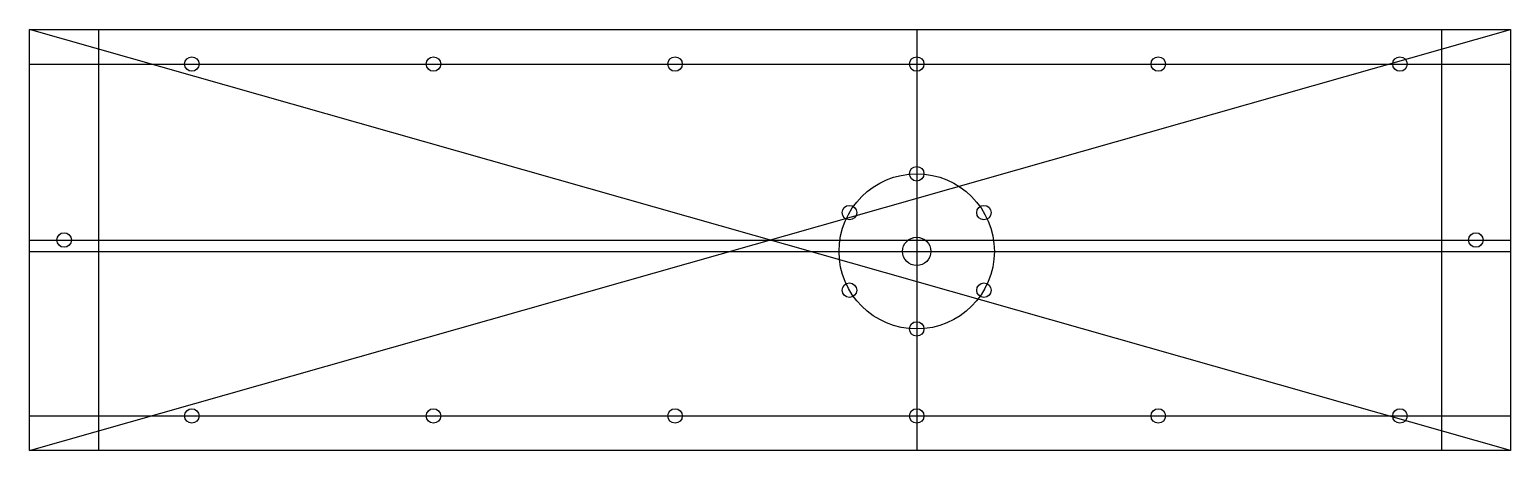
# Model space of a CAD drawing. Header units: millimetres. Extents: x -215 to 215, y -61 to 61.
import ezdxf

# ---------------------------------------------------------------- set-up
doc = ezdxf.new("R2010")
doc.units = ezdxf.units.MM
doc.layers.get('0').update_dxf_attribs({"linetype": 'CONTINUOUS'})

msp = doc.modelspace()

# ---------------------------------------------------------------- linework, layer by layer
for p, q in [((-214.5, -61), (-214.5, 61)), ((-214.5, -61), (214.5, 61)), ((-214.5, 61), (214.5, 61)), ((214.5, -61), (-214.5, 61)), ((-194.5, 61), (-194.5, -61)), ((42.5, 61), (42.5, -61)), ((194.5, 61), (194.5, -61)), ((214.5, 61), (214.5, -61)), ((-214.5, 51), (214.5, 51)), ((-214.5, 0), (214.5, 0)), ((-214.5, -3.3), (214.5, -3.3)), ((-214.5, -51), (214.5, -51)), ((214.5, -61), (-214.5, -61))]:
    msp.add_line(p, q)
for centre, radius in [((-167.5, 51), 2.1), ((-97.5, 51), 2.1), ((-27.5, 51), 2.1), ((42.5, 51), 2.1), ((112.5, 51), 2.1), ((182.5, 51), 2.1), ((42.5, -3.3), 22.5), ((42.5, 19.2), 2.1), ((23.01, 7.95), 2.1), ((61.99, 7.95), 2.1), ((-204.5, 0), 2.1), ((42.5, -3.3), 4.1), ((204.5, 0), 2.1), ((23.01, -14.55), 2.1), ((61.99, -14.55), 2.1), ((42.5, -25.8), 2.1), ((-167.5, -51), 2.1), ((-97.5, -51), 2.1), ((-27.5, -51), 2.1), ((42.5, -51), 2.1), ((112.5, -51), 2.1), ((182.5, -51), 2.1)]:
    msp.add_circle(centre, radius)

doc.saveas('drawing.dxf')
